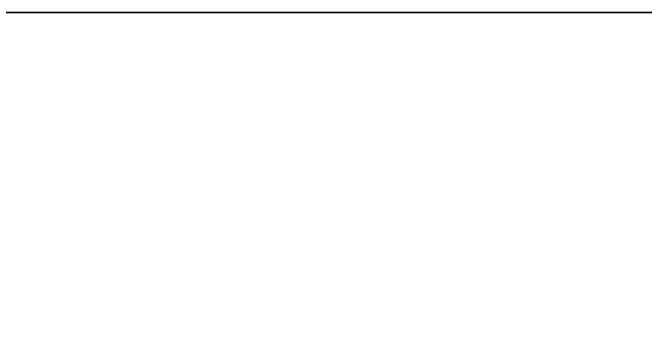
# Model space of a CAD drawing. Extents: x 0 to 6014, y -2463 to 0.
# Drawn here: x 2870.3 to 3047.9, y -99.8 to -10 of the extents above; entities that cross this region are included whole.
import ezdxf

# ---------------------------------------------------------------- set-up
doc = ezdxf.new("R2010")
doc.units = 0
doc.layers.add('LAYER0', color=7, linetype='CONTINUOUS')
doc.layers.add('LAYER1', color=7, linetype='CONTINUOUS')

msp = doc.modelspace()

# ---------------------------------------------------------------- linework, layer by layer
at = {"layer": 'LAYER0'}
for points, invisible_edges in [([(4585, -10), (1510, -275), (1510, -10), (4585, -10)], 1), ([(1510, -275), (4585, -10), (2107, -1850), (1510, -275)], 7), ([(1510, -10, 5), (4585, -10), (1510, -10), (1510, -10, 5)], 1), ([(4585, -10), (1510, -10, 5), (4585, -10, 5), (4585, -10)], 1), ([(1510, -10, 5), (2107, -1850, 5), (4585, -10, 5), (1510, -10, 5)], 3), ([(2107, -1850), (4585, -10), (2107, -2463), (2107, -1850)], 3), ([(2107, -2463), (4585, -10), (4585, -650), (2107, -2463)], 5), ([(4585, -10, 5), (2107, -1850, 5), (4585, -650, 5), (4585, -10, 5)], 3)]:
    msp.add_3dface(points, dxfattribs=dict(at, invisible_edges=invisible_edges))
at = {"layer": 'LAYER1'}
for points, invisible_edges in [([(1658, -160, 5), (1508, -10, 5), (4578, -10, 5), (1658, -160, 5)], 5), ([(1508, -10, 2554), (4578, -10, 5), (1508, -10, 5), (1508, -10, 2554)], 1), ([(4578, -10, 5), (1508, -10, 2554), (4578, -10, 2554), (4578, -10, 5)], 1), ([(1658, -160, 5), (4578, -10, 5), (4428, -160, 5), (1658, -160, 5)], 3)]:
    msp.add_3dface(points, dxfattribs=dict(at, invisible_edges=invisible_edges))

doc.saveas('drawing.dxf')
